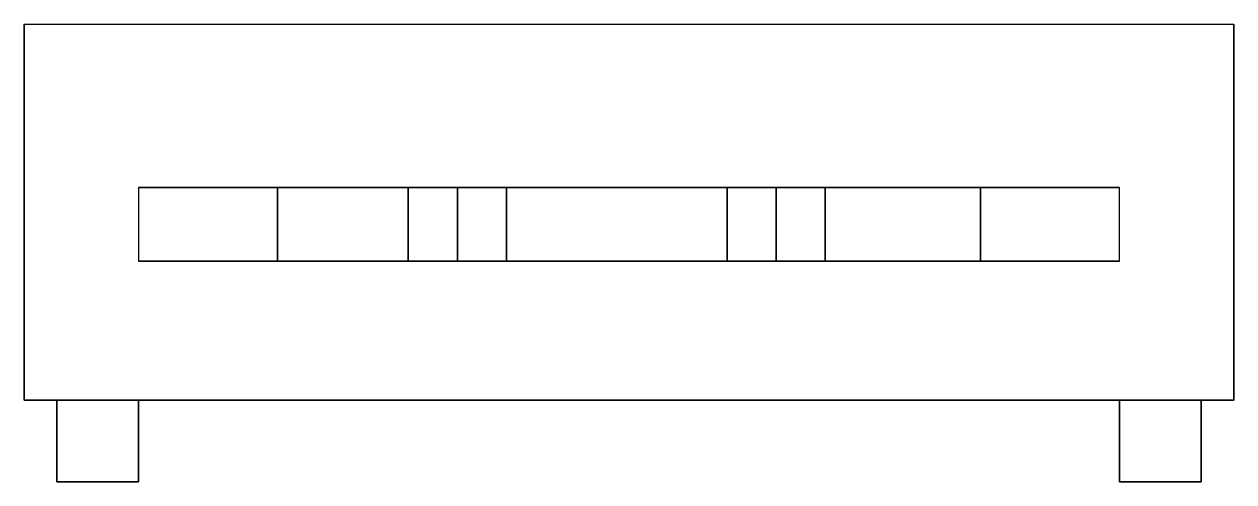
# Model space of a CAD drawing. Extents: x -1.15 to 1.15, y -3.07 to 2.54.
# Drawn here: x -0.74 to 0.74, y -3.07 to -2.51 of the extents above.
import ezdxf

# ---------------------------------------------------------------- set-up
doc = ezdxf.new("R2010")
doc.units = 0
doc.layers.add('CRANE_SUPERSTRUCTURE', color=4, linetype='CONTINUOUS')

msp = doc.modelspace()

# ---------------------------------------------------------------- linework, layer by layer
at = {"layer": 'CRANE_SUPERSTRUCTURE'}
for points in [[(-0.74, -2.97, 0.67), (-0.74, -2.51, 0.67), (0.74, -2.51, 0.67), (0.74, -2.97, 0.67)], [(-0.74, -2.97, 0.96), (-0.74, -2.51, 0.67), (-0.74, -2.51, 0.67), (-0.74, -2.97, 0.67)], [(0.74, -2.97, 0.67), (0.74, -2.51, 0.67), (0.74, -2.51, 0.67), (0.74, -2.97, 0.96)], [(-0.6, -2.71, 1.4), (-0.6, -2.8, 1.4), (-0.43, -2.8, 1.79), (-0.43, -2.71, 1.79)], [(0.43, -2.71, 1.79), (0.6, -2.71, 1.4), (-0.6, -2.71, 1.4), (-0.43, -2.71, 1.79)], [(-0.21, -2.71, 2.18), (-0.15, -2.71, 1.79), (-0.43, -2.71, 1.79), (-0.27, -2.71, 2.18)], [(-0.43, -2.71, 1.79), (-0.43, -2.8, 1.79), (-0.27, -2.8, 2.18), (-0.27, -2.71, 2.18)], [(-0.27, -2.71, 2.18), (-0.27, -2.8, 2.18), (-0.21, -2.8, 2.18), (-0.21, -2.71, 2.18)], [(-0.21, -2.8, 2.18), (-0.15, -2.8, 1.79), (-0.15, -2.71, 1.79), (-0.21, -2.71, 2.18)], [(-0.15, -2.71, 1.79), (-0.15, -2.8, 1.79), (0.12, -2.8, 1.79), (0.12, -2.71, 1.79)], [(0.24, -2.71, 2.18), (0.43, -2.71, 1.79), (0.12, -2.71, 1.79), (0.18, -2.71, 2.18)], [(0.18, -2.71, 2.18), (0.12, -2.71, 1.79), (0.12, -2.8, 1.79), (0.18, -2.8, 2.18)], [(0.24, -2.8, 2.18), (0.24, -2.71, 2.18), (0.18, -2.71, 2.18), (0.18, -2.8, 2.18)], [(0.43, -2.8, 1.79), (0.43, -2.71, 1.79), (0.24, -2.71, 2.18), (0.24, -2.8, 2.18)], [(0.43, -2.8, 1.79), (0.6, -2.8, 1.4), (0.6, -2.71, 1.4), (0.43, -2.71, 1.79)], [(-0.43, -2.8, 1.79), (-0.6, -2.8, 1.4), (0.6, -2.8, 1.4), (0.43, -2.8, 1.79)], [(-0.27, -2.8, 2.18), (-0.43, -2.8, 1.79), (-0.15, -2.8, 1.79), (-0.21, -2.8, 2.18)], [(0.18, -2.8, 2.18), (0.12, -2.8, 1.79), (0.43, -2.8, 1.79), (0.24, -2.8, 2.18)], [(-0.74, -2.97, 0.96), (-0.74, -2.97, 0.67), (0.74, -2.97, 0.67), (0.74, -2.97, 0.96)], [(-0.7, -3.07, 0.67), (-0.7, -2.97, 0.67), (-0.6, -2.97, 0.67), (-0.6, -3.07, 0.67)], [(-0.7, -2.97, 0.76), (-0.7, -3.07, 0.76), (-0.6, -3.07, 0.76), (-0.6, -2.97, 0.76)], [(-0.7, -3.07, 0.76), (-0.7, -2.97, 0.76), (-0.7, -2.97, 0.67), (-0.7, -3.07, 0.67)], [(-0.6, -3.07, 0.67), (-0.6, -2.97, 0.67), (-0.6, -2.97, 0.76), (-0.6, -3.07, 0.76)], [(0.6, -3.07, 0.76), (0.6, -2.97, 0.76), (0.6, -2.97, 0.67), (0.6, -3.07, 0.67)], [(0.6, -2.97, 0.76), (0.6, -3.07, 0.76), (0.7, -3.07, 0.76), (0.7, -2.97, 0.76)], [(0.6, -3.07, 0.67), (0.6, -2.97, 0.67), (0.7, -2.97, 0.67), (0.7, -3.07, 0.67)], [(0.7, -3.07, 0.67), (0.7, -2.97, 0.67), (0.7, -2.97, 0.76), (0.7, -3.07, 0.76)], [(-0.7, -3.07, 0.76), (-0.7, -3.07, 0.67), (-0.6, -3.07, 0.67), (-0.6, -3.07, 0.76)], [(0.6, -3.07, 0.76), (0.6, -3.07, 0.67), (0.7, -3.07, 0.67), (0.7, -3.07, 0.76)]]:
    msp.add_3dface(points, dxfattribs=at)

doc.saveas('drawing.dxf')
